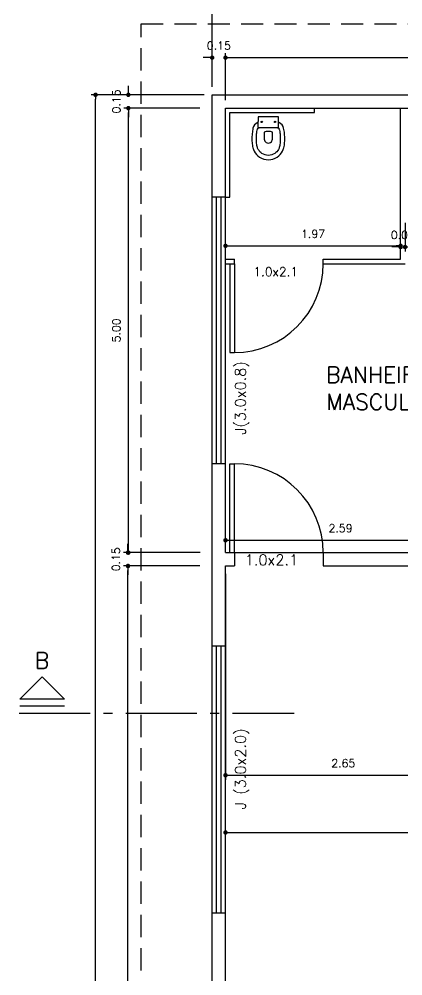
# Model space of a CAD drawing. Extents: x -206 to -86, y 71 to 127.
# Drawn here: x -158.08 to -153.76, y 102.3 to 113.06 of the extents above; entities that cross this region are included whole.
import ezdxf
from ezdxf.enums import TextEntityAlignment as Align

# ---------------------------------------------------------------- set-up
doc = ezdxf.new("R2010")
doc.units = 0
doc.header["$MEASUREMENT"] = 0
doc.linetypes.add('DASHDOT', pattern=[1.1, 0.8, -0.15, 0, -0.15])
doc.linetypes.add('HIDDEN', pattern=[0.375, 0.25, -0.125])
doc.layers.get('0').update_dxf_attribs({"linetype": 'CONTINUOUS'})
doc.layers.get('DEFPOINTS').update_dxf_attribs({"linetype": 'CONTINUOUS'})
for name, color, linetype in [('ACESSÓRIO', 2, 'CONTINUOUS'), ('ALVENARIA', 7, 'CONTINUOUS'), ('ALVENARIA1', 44, 'CONTINUOUS'), ('COBERTURA', 6, 'CONTINUOUS'), ('COTA', 1, 'CONTINUOUS'), ('JAPOR', 142, 'CONTINUOUS'), ('TEXTO2', 40, 'CONTINUOUS'), ('TEXTO4', 4, 'CONTINUOUS')]:
    doc.layers.add(name, color=color, linetype=linetype)
doc.styles.add('SIMPLEX', font='SIMPLEX.SHX')
doc.dimstyles.new('DIM50', dxfattribs={"dimtxt": 0.09, "dimasz": 0.05, "dimexe": 0.05, "dimexo": 0.09, "dimgap": 0.09, "dimtad": 1, "dimzin": 0, "dimdsep": 46, "dimtxsty": 'SIMPLEX', "dimblk": 'DOT', "dimcen": 0.09, "dimadec": 0, "dimazin": 0, "dimtfac": 1, "dimtix": 1, "dimtofl": 0, "dimtmove": 2, "dimatfit": 3, "dimldrblk": 'DOT', "dimfxl": 1, "dimtolj": 1, "dimtzin": 0, "dimarcsym": 0})

# ---------------------------------------------------------------- blocks, each defined once
blk = doc.blocks.new('VASO4')
at = {"layer": 'ACESSÓRIO', "linetype": 'Continuous'}
blk.add_line((0.008, 0.129), (0.008, -0.101), dxfattribs=at)
at = {"layer": 'ACESSÓRIO'}
for points in [[(0.008, -0.101), (0.062, -0.101, -0.230445), (0.076, -0.11, 0.23338), (0.136, -0.159, 0.01224), (0.166, -0.164, 0.012146), (0.196, -0.168, 0.027041), (0.266, -0.171, 0.02486), (0.326, -0.166, 0.024258), (0.356, -0.161, 0.054364), (0.396, -0.145, 0.124881), (0.462, -0.086, 0.148509), (0.492, 0.014, 0.148509), (0.462, 0.114, 0.124881), (0.396, 0.173, 0.054364), (0.356, 0.188, 0.024258), (0.326, 0.194, 0.02486), (0.266, 0.198, 0.027041), (0.196, 0.196, 0.012146), (0.166, 0.192, 0.01224), (0.136, 0.186, 0.23338), (0.076, 0.138, -0.230445), (0.062, 0.129), (0.008, 0.129)], [(0.131, 0.116, -0.294455), (0.146, 0.137, -0.039934), (0.174, 0.142, -0.011944), (0.201, 0.146, -0.026776), (0.265, 0.148, -0.024689), (0.319, 0.144, -0.023307), (0.344, 0.14, -0.058725), (0.376, 0.127, -0.118027), (0.421, 0.086, -0.148338), (0.442, 0.014, -0.148338), (0.421, -0.058, -0.118027), (0.376, -0.099, -0.058725), (0.344, -0.112, -0.023307), (0.319, -0.117, -0.024689), (0.265, -0.121, -0.026776), (0.201, -0.118, -0.011944), (0.174, -0.115, -0.039934), (0.146, -0.109, -0.294455), (0.131, -0.089)]]:
    blk.add_lwpolyline(points, format="xyb", dxfattribs=at)
for points in [[(0.124, 0.129), (0.062, 0.129)], [(0.131, 0.119), (0.131, 0.117), (0.131, 0.014), (0.131, -0.09), (0.131, -0.092)], [(0.124, -0.101), (0.062, -0.101)]]:
    blk.add_lwpolyline(points, dxfattribs=at)
blk.add_lwpolyline([(0.296, 0.04, 0.226513), (0.261, 0.059), (0.182, 0.059, 0.186813), (0.182, -0.032), (0.261, -0.032, 0.226513), (0.296, -0.012, 0.326923)], format="xyb", close=True, dxfattribs=at)
for centre in [(0.066, 0.089), (0.066, -0.061)]:
    blk.add_circle(centre, 0.0075, dxfattribs=at)
for centre, start, end in [((0.123, 0.121), 351.7463, 83.809), ((0.123, -0.093), 276.191, 8.2537)]:
    blk.add_arc(centre, 0.00842, start, end, dxfattribs=at)
blk = doc.blocks.new('DOT')
at = {"layer": 'ALVENARIA', "color": 0, "linetype": 'ByBlock'}
blk.add_line((-0.5, 0), (-1, 0), dxfattribs=at)
at = {"layer": 'ALVENARIA', "color": 0, "linetype": 'ByBlock', "const_width": 0.5}
blk.add_lwpolyline([(-0.25, 0, 1), (0.25, 0, 1)], format="xyb", close=True, dxfattribs=at)
blk = doc.blocks.new('*D78')
at = {"color": 0, "linetype": 'ByBlock'}
for p, q in [((-155.954, 107.13), (-156.004, 107.13)), ((-155.904, 106.802), (-155.904, 107.18)), ((-155.754, 106.652), (-155.754, 107.18)), ((-155.704, 107.13), (-155.654, 107.13))]:
    blk.add_line(p, q, dxfattribs=at)
at = {"layer": 'DEFPOINTS', "color": 0, "linetype": 'ByBlock'}
for p in [(-155.754, 107.13), (-155.904, 106.712), (-155.754, 106.562)]:
    blk.add_point(p, dxfattribs=at)
at = {"color": 0, "linetype": 'ByBlock', "xscale": 0.05, "yscale": 0.05, "zscale": 0.05}
blk.add_blockref('DOT', (-155.904, 107.13), dxfattribs=at)
at = {"color": 0, "linetype": 'ByBlock', "xscale": 0.05, "yscale": 0.05, "zscale": 0.05, "rotation": 180}
blk.add_blockref('DOT', (-155.754, 107.13), dxfattribs=at)
at = {"color": 0, "linetype": 'ByBlock', "insert": (-155.829, 107.265), "char_height": 0.09, "attachment_point": 5, "style": 'SIMPLEX'}
blk.add_mtext('\\A1;0.15', dxfattribs=at)
blk = doc.blocks.new('*D79')
at = {"color": 0, "linetype": 'ByBlock'}
for p, q in [((-155.704, 107.13), (-150.804, 107.13)), ((-150.754, 106.652), (-150.754, 107.18))]:
    blk.add_line(p, q, dxfattribs=at)
at = {"layer": 'DEFPOINTS', "color": 0, "linetype": 'ByBlock'}
for p in [(-150.754, 107.13), (-155.754, 106.562), (-150.754, 106.562)]:
    blk.add_point(p, dxfattribs=at)
at = {"color": 0, "linetype": 'ByBlock', "xscale": 0.05, "yscale": 0.05, "zscale": 0.05, "rotation": 180}
blk.add_blockref('DOT', (-155.754, 107.13), dxfattribs=at)
at = {"color": 0, "linetype": 'ByBlock', "xscale": 0.05, "yscale": 0.05, "zscale": 0.05}
blk.add_blockref('DOT', (-150.754, 107.13), dxfattribs=at)
at = {"color": 0, "linetype": 'ByBlock', "insert": (-153.254, 107.265), "char_height": 0.09, "attachment_point": 5, "style": 'SIMPLEX'}
blk.add_mtext('\\A1;5.00', dxfattribs=at)
blk = doc.blocks.new('*D105')
at = {"color": 0, "linetype": 'ByBlock'}
for p, q in [((-155.754, 101.322), (-155.754, 99.008)), ((-153.104, 101.322), (-153.104, 99.008)), ((-155.704, 99.058), (-153.154, 99.058))]:
    blk.add_line(p, q, dxfattribs=at)
at = {"layer": 'DEFPOINTS', "color": 0, "linetype": 'ByBlock'}
for p in [(-155.754, 101.412), (-153.104, 101.412), (-153.104, 99.058)]:
    blk.add_point(p, dxfattribs=at)
at = {"color": 0, "linetype": 'ByBlock', "xscale": 0.05, "yscale": 0.05, "zscale": 0.05, "rotation": 180}
blk.add_blockref('DOT', (-155.754, 99.058), dxfattribs=at)
at = {"color": 0, "linetype": 'ByBlock', "xscale": 0.05, "yscale": 0.05, "zscale": 0.05}
blk.add_blockref('DOT', (-153.104, 99.058), dxfattribs=at)
at = {"color": 0, "linetype": 'ByBlock', "insert": (-154.429, 99.193), "char_height": 0.09, "attachment_point": 5, "style": 'SIMPLEX'}
blk.add_mtext('\\A1;2.65', dxfattribs=at)
blk = doc.blocks.new('*D108')
at = {"color": 0, "linetype": 'ByBlock'}
for p, q in [((-155.754, 97.602), (-155.754, 98.464)), ((-155.704, 98.414), (-141.104, 98.414)), ((-141.054, 97.602), (-141.054, 98.464))]:
    blk.add_line(p, q, dxfattribs=at)
at = {"layer": 'DEFPOINTS', "color": 0, "linetype": 'ByBlock'}
for p in [(-141.054, 98.414), (-155.754, 97.512), (-141.054, 97.512)]:
    blk.add_point(p, dxfattribs=at)
at = {"color": 0, "linetype": 'ByBlock', "xscale": 0.05, "yscale": 0.05, "zscale": 0.05, "rotation": 180}
blk.add_blockref('DOT', (-155.754, 98.414), dxfattribs=at)
at = {"color": 0, "linetype": 'ByBlock', "xscale": 0.05, "yscale": 0.05, "zscale": 0.05}
blk.add_blockref('DOT', (-141.054, 98.414), dxfattribs=at)
at = {"color": 0, "linetype": 'ByBlock', "insert": (-148.404, 98.549), "char_height": 0.09, "attachment_point": 5, "style": 'SIMPLEX'}
blk.add_mtext('\\A1;14.70', dxfattribs=at)
blk = doc.blocks.new('*D131')
at = {"color": 0, "linetype": 'ByBlock'}
for p, q in [((-155.844, 106.912), (-156.701, 106.912)), ((-156.651, 85.862), (-156.651, 106.862))]:
    blk.add_line(p, q, dxfattribs=at)
at = {"layer": 'DEFPOINTS', "color": 0, "linetype": 'ByBlock'}
for p in [(-156.651, 106.912), (-155.754, 106.912), (-155.754, 85.812)]:
    blk.add_point(p, dxfattribs=at)
at = {"color": 0, "linetype": 'ByBlock', "xscale": 0.05, "yscale": 0.05, "zscale": 0.05}
for p, rotation in [((-156.651, 106.912), 90), ((-156.651, 85.812), 270)]:
    blk.add_blockref('DOT', p, dxfattribs=dict(at, rotation=rotation))
at = {"color": 0, "linetype": 'ByBlock', "insert": (-156.786, 96.362), "char_height": 0.09, "attachment_point": 5, "rotation": 90, "style": 'SIMPLEX'}
blk.add_mtext('\\A1;21.10', dxfattribs=at)
blk = doc.blocks.new('*D132')
at = {"color": 0, "linetype": 'ByBlock'}
for p, q in [((-156.651, 107.112), (-156.651, 107.162)), ((-155.84, 107.062), (-156.701, 107.062)), ((-156.651, 106.862), (-156.651, 106.812))]:
    blk.add_line(p, q, dxfattribs=at)
at = {"layer": 'DEFPOINTS', "color": 0, "linetype": 'ByBlock'}
for p in [(-156.651, 107.062), (-155.75, 107.062), (-155.754, 106.912)]:
    blk.add_point(p, dxfattribs=at)
at = {"color": 0, "linetype": 'ByBlock', "xscale": 0.05, "yscale": 0.05, "zscale": 0.05}
for p, rotation in [((-156.651, 107.062), 270), ((-156.651, 106.912), 90)]:
    blk.add_blockref('DOT', p, dxfattribs=dict(at, rotation=rotation))
at = {"color": 0, "linetype": 'ByBlock', "insert": (-156.786, 106.987), "char_height": 0.09, "attachment_point": 5, "rotation": 90, "style": 'SIMPLEX'}
blk.add_mtext('\\A1;0.15', dxfattribs=at)
blk = doc.blocks.new('*D133')
at = {"color": 0, "linetype": 'ByBlock'}
for p, q in [((-153.734, 110.772), (-153.734, 110.45)), ((-153.834, 110.5), (-153.884, 110.5)), ((-153.684, 110.5), (-153.634, 110.5))]:
    blk.add_line(p, q, dxfattribs=at)
at = {"layer": 'DEFPOINTS', "color": 0, "linetype": 'ByBlock'}
for p in [(-153.784, 110.862), (-153.734, 110.862), (-153.734, 110.5)]:
    blk.add_point(p, dxfattribs=at)
at = {"color": 0, "linetype": 'ByBlock', "xscale": 0.05, "yscale": 0.05, "zscale": 0.05}
blk.add_blockref('DOT', (-153.784, 110.5), dxfattribs=at)
at = {"color": 0, "linetype": 'ByBlock', "xscale": 0.05, "yscale": 0.05, "zscale": 0.05, "rotation": 180}
blk.add_blockref('DOT', (-153.734, 110.5), dxfattribs=at)
at = {"color": 0, "linetype": 'ByBlock', "insert": (-153.759, 110.635), "char_height": 0.09, "attachment_point": 5, "style": 'SIMPLEX'}
blk.add_mtext('\\A1;0.05', dxfattribs=at)
blk = doc.blocks.new('*D142')
at = {"color": 0, "linetype": 'ByBlock'}
for p, q in [((-155.754, 107.152), (-155.754, 107.251)), ((-155.704, 107.201), (-153.216, 107.201)), ((-153.166, 107.152), (-153.166, 107.251))]:
    blk.add_line(p, q, dxfattribs=at)
at = {"layer": 'DEFPOINTS', "color": 0, "linetype": 'ByBlock'}
for p in [(-153.166, 107.201), (-155.754, 107.062), (-153.166, 107.062)]:
    blk.add_point(p, dxfattribs=at)
at = {"color": 0, "linetype": 'ByBlock', "xscale": 0.05, "yscale": 0.05, "zscale": 0.05, "rotation": 180}
blk.add_blockref('DOT', (-155.754, 107.201), dxfattribs=at)
at = {"color": 0, "linetype": 'ByBlock', "xscale": 0.05, "yscale": 0.05, "zscale": 0.05}
blk.add_blockref('DOT', (-153.166, 107.201), dxfattribs=at)
at = {"color": 0, "linetype": 'ByBlock', "insert": (-154.46, 107.336), "char_height": 0.09, "attachment_point": 5, "style": 'SIMPLEX'}
blk.add_mtext('\\A1;2.59', dxfattribs=at)
blk = doc.blocks.new('*D143')
at = {"color": 0, "linetype": 'ByBlock'}
for p, q in [((-155.904, 112.302), (-155.904, 113.079)), ((-155.854, 113.029), (-140.954, 113.029)), ((-140.904, 112.302), (-140.904, 113.079))]:
    blk.add_line(p, q, dxfattribs=at)
at = {"layer": 'DEFPOINTS', "color": 0, "linetype": 'ByBlock'}
for p in [(-140.904, 113.029), (-155.904, 112.212), (-140.904, 112.212)]:
    blk.add_point(p, dxfattribs=at)
at = {"color": 0, "linetype": 'ByBlock', "xscale": 0.05, "yscale": 0.05, "zscale": 0.05, "rotation": 180}
blk.add_blockref('DOT', (-155.904, 113.029), dxfattribs=at)
at = {"color": 0, "linetype": 'ByBlock', "xscale": 0.05, "yscale": 0.05, "zscale": 0.05}
blk.add_blockref('DOT', (-140.904, 113.029), dxfattribs=at)
at = {"color": 0, "linetype": 'ByBlock', "insert": (-148.404, 113.164), "char_height": 0.09, "attachment_point": 5, "style": 'SIMPLEX'}
blk.add_mtext('\\A1;15.00', dxfattribs=at)
blk = doc.blocks.new('*D144')
at = {"color": 0, "linetype": 'ByBlock'}
for p, q in [((-155.994, 112.212), (-157.266, 112.212)), ((-157.216, 82.262), (-157.216, 112.162))]:
    blk.add_line(p, q, dxfattribs=at)
at = {"layer": 'DEFPOINTS', "color": 0, "linetype": 'ByBlock'}
for p in [(-157.216, 112.212), (-155.904, 112.212), (-155.904, 82.212)]:
    blk.add_point(p, dxfattribs=at)
at = {"color": 0, "linetype": 'ByBlock', "xscale": 0.05, "yscale": 0.05, "zscale": 0.05}
for p, rotation in [((-157.216, 112.212), 90), ((-157.216, 82.212), 270)]:
    blk.add_blockref('DOT', p, dxfattribs=dict(at, rotation=rotation))
at = {"color": 0, "linetype": 'ByBlock', "insert": (-157.351, 97.212), "char_height": 0.09, "attachment_point": 5, "rotation": 90, "style": 'SIMPLEX'}
blk.add_mtext('\\A1;30.00', dxfattribs=at)
blk = doc.blocks.new('*D171')
at = {"color": 0, "linetype": 'ByBlock'}
for p, q in [((-153.784, 110.452), (-153.784, 110.562)), ((-155.704, 110.513), (-153.834, 110.513))]:
    blk.add_line(p, q, dxfattribs=at)
at = {"layer": 'DEFPOINTS', "color": 0, "linetype": 'ByBlock'}
for p in [(-153.784, 110.513), (-155.754, 110.362), (-153.784, 110.362)]:
    blk.add_point(p, dxfattribs=at)
at = {"color": 0, "linetype": 'ByBlock', "xscale": 0.05, "yscale": 0.05, "zscale": 0.05, "rotation": 180}
blk.add_blockref('DOT', (-155.754, 110.513), dxfattribs=at)
at = {"color": 0, "linetype": 'ByBlock', "xscale": 0.05, "yscale": 0.05, "zscale": 0.05}
blk.add_blockref('DOT', (-153.784, 110.513), dxfattribs=at)
at = {"color": 0, "linetype": 'ByBlock', "insert": (-154.769, 110.647), "char_height": 0.09, "attachment_point": 5, "style": 'SIMPLEX'}
blk.add_mtext('\\A1;1.97', dxfattribs=at)
blk = doc.blocks.new('*D175')
at = {"color": 0, "linetype": 'ByBlock'}
for p, q in [((-155.844, 112.062), (-156.697, 112.062)), ((-156.647, 107.112), (-156.647, 112.012))]:
    blk.add_line(p, q, dxfattribs=at)
at = {"layer": 'DEFPOINTS', "color": 0, "linetype": 'ByBlock'}
for p in [(-156.647, 112.062), (-155.754, 112.062), (-155.754, 107.062)]:
    blk.add_point(p, dxfattribs=at)
at = {"color": 0, "linetype": 'ByBlock', "xscale": 0.05, "yscale": 0.05, "zscale": 0.05}
for p, rotation in [((-156.647, 112.062), 90), ((-156.647, 107.062), 270)]:
    blk.add_blockref('DOT', p, dxfattribs=dict(at, rotation=rotation))
at = {"color": 0, "linetype": 'ByBlock', "insert": (-156.782, 109.562), "char_height": 0.09, "attachment_point": 5, "rotation": 90, "style": 'SIMPLEX'}
blk.add_mtext('\\A1;5.00', dxfattribs=at)
blk = doc.blocks.new('*D176')
at = {"color": 0, "linetype": 'ByBlock'}
for p, q in [((-156.647, 112.262), (-156.647, 112.312)), ((-155.994, 112.212), (-156.697, 112.212)), ((-156.647, 112.012), (-156.647, 111.962))]:
    blk.add_line(p, q, dxfattribs=at)
at = {"layer": 'DEFPOINTS', "color": 0, "linetype": 'ByBlock'}
for p in [(-156.647, 112.212), (-155.904, 112.212), (-155.754, 112.062)]:
    blk.add_point(p, dxfattribs=at)
at = {"color": 0, "linetype": 'ByBlock', "xscale": 0.05, "yscale": 0.05, "zscale": 0.05}
for p, rotation in [((-156.647, 112.212), 270), ((-156.647, 112.062), 90)]:
    blk.add_blockref('DOT', p, dxfattribs=dict(at, rotation=rotation))
at = {"color": 0, "linetype": 'ByBlock', "insert": (-156.782, 112.137), "char_height": 0.09, "attachment_point": 5, "rotation": 90, "style": 'SIMPLEX'}
blk.add_mtext('\\A1;0.15', dxfattribs=at)

msp = doc.modelspace()

# ---------------------------------------------------------------- linework, layer by layer
at = {"layer": 'ACESSÓRIO'}
for p, q in [((-154.754, 112.012), (-154.754, 112.062)), ((-155.704, 112.012), (-154.754, 112.012)), ((-155.704, 111.062), (-155.704, 112.012)), ((-155.754, 111.062), (-155.704, 111.062))]:
    msp.add_line(p, q, dxfattribs=at)
at = {"layer": 'ALVENARIA'}
for p, q in [((-155.904, 112.212), (-150.304, 112.212)), ((-155.904, 111.062), (-155.904, 112.212)), ((-155.754, 112.062), (-150.754, 112.062)), ((-155.754, 111.062), (-155.754, 112.062)), ((-155.754, 111.062), (-155.904, 111.062)), ((-155.754, 108.062), (-155.904, 108.062)), ((-155.904, 106.012), (-155.904, 108.062)), ((-155.754, 107.062), (-155.754, 108.062)), ((-155.754, 107.062), (-155.654, 107.062)), ((-155.654, 107.062), (-155.654, 106.912)), ((-155.654, 107.062), (-155.654, 106.912)), ((-154.654, 107.062), (-153.166, 107.062)), ((-154.654, 107.062), (-154.654, 106.912)), ((-155.754, 106.912), (-155.654, 106.912)), ((-155.754, 106.012), (-155.754, 106.912)), ((-154.654, 106.912), (-153.104, 106.912)), ((-155.904, 106.012), (-155.754, 106.012)), ((-158.067, 105.415), (-157.817, 105.665)), ((-157.817, 105.665), (-157.567, 105.415)), ((-157.567, 105.415), (-158.067, 105.415)), ((-157.567, 105.335), (-158.067, 105.335)), ((-155.904, 103.012), (-155.754, 103.012)), ((-155.904, 102.087), (-155.904, 103.012)), ((-155.754, 102.087), (-155.754, 103.012))]:
    msp.add_line(p, q, dxfattribs=at)
at = {"layer": 'ALVENARIA', "linetype": 'DASHDOT'}
msp.add_line((-158.076, 105.256), (-154.983, 105.256), dxfattribs=at)
at = {"layer": 'ALVENARIA1'}
for p, q in [((-153.784, 110.362), (-153.784, 112.062)), ((-155.754, 110.362), (-155.654, 110.362)), ((-155.754, 110.312), (-155.654, 110.312)), ((-155.654, 110.312), (-155.654, 110.362)), ((-154.655, 110.362), (-153.784, 110.362)), ((-154.654, 110.312), (-154.654, 110.362)), ((-154.654, 110.312), (-153.734, 110.312)), ((-155.654, 107.062), (-154.654, 107.062))]:
    msp.add_line(p, q, dxfattribs=at)
at = {"layer": 'COBERTURA', "linetype": 'HIDDEN'}
for p, q in [((-156.704, 82.862), (-156.704, 113.012)), ((-156.704, 113.012), (-140.104, 113.012))]:
    msp.add_line(p, q, dxfattribs=at)
at = {"layer": 'JAPOR'}
for p, q in [((-155.904, 108.062), (-155.904, 111.062)), ((-155.854, 108.062), (-155.854, 111.062)), ((-155.804, 108.062), (-155.804, 111.062)), ((-155.754, 108.062), (-155.754, 111.062)), ((-155.704, 110.312), (-155.704, 109.312)), ((-155.704, 110.312), (-155.654, 110.312)), ((-155.654, 110.312), (-155.654, 109.312)), ((-155.704, 109.312), (-155.654, 109.312)), ((-155.704, 107.062), (-155.704, 108.062)), ((-155.704, 108.062), (-155.654, 108.062)), ((-155.654, 107.062), (-155.654, 108.062)), ((-155.704, 107.062), (-155.654, 107.062)), ((-155.704, 107.062), (-155.654, 107.062)), ((-155.904, 103.012), (-155.904, 106.012)), ((-155.854, 103.012), (-155.854, 106.012)), ((-155.804, 103.012), (-155.804, 106.012)), ((-155.754, 103.012), (-155.754, 106.012))]:
    msp.add_line(p, q, dxfattribs=at)
for centre, start, end in [((-155.654, 110.312), 270, 360), ((-155.654, 107.062), 0, 90)]:
    msp.add_arc(centre, 1, start, end, dxfattribs=at)

# ---------------------------------------------------------------- block references
at = {"layer": 'ACESSÓRIO', "rotation": 270}
msp.add_blockref('VASO4', (-155.286, 111.973), dxfattribs=at)

# ---------------------------------------------------------------- texts
at = {"layer": 'TEXTO2', "style": 'SIMPLEX'}
for height, p in [(0.1, (-155.189, 110.172)), (0.12, (-155.237, 106.92))]:
    msp.add_text('1.0x2.1', height=height, dxfattribs=at).set_placement(p, align=Align.CENTER)
for s, p in [('J(3.0x0.8)', (-155.526, 108.801)), ('J (3.0x2.0)', (-155.526, 104.629))]:
    msp.add_text(s, height=0.12, rotation=90, dxfattribs=at).set_placement(p, align=Align.CENTER)
at = {"layer": 'TEXTO4', "style": 'SIMPLEX'}
for s, p in [('BANHEIRO', (-154.031, 108.973)), ('MASCULINO', (-153.948, 108.667))]:
    msp.add_text(s, height=0.18, dxfattribs=at).set_placement(p, align=Align.CENTER)
msp.add_text('B', height=0.18, dxfattribs=at).set_placement((-157.898, 105.759))

# ---------------------------------------------------------------- dimensions: what is measured, and where the dimension line sits
at = {"layer": 'COTA'}
for base, p1, p2, picture, middle, set_off in [((-140.904, 113.314), (-155.904, 112.497), (-140.904, 112.497), '*D143', (-148.404, 113.449), (0, 0.285)), ((-155.754, 112.63), (-155.904, 112.212), (-155.754, 112.062), '*D78', (-155.829, 107.265), (0, 5.5)), ((-153.104, 104.558), (-155.754, 106.912), (-153.104, 106.912), '*D105', (-154.429, 99.193), (0, 5.5)), ((-141.054, 103.914), (-155.754, 103.012), (-141.054, 103.012), '*D108', (-148.404, 98.549), (0, 5.5))]:
    dim = msp.add_linear_dim(base=base, p1=p1, p2=p2, dimstyle='DIM50', dxfattribs=at)
    dim.commit()
    dim.dimension.update_dxf_attribs({"geometry": picture, "text_midpoint": middle, "insert": set_off})
dim = msp.add_linear_dim(base=(-150.754, 112.63), p1=(-155.754, 112.062), p2=(-150.754, 112.062), dimstyle='DIM50', override={"dimse1": 1}, dxfattribs=at)
dim.commit()
dim.dimension.update_dxf_attribs({"geometry": '*D79', "text_midpoint": (-153.254, 107.265), "insert": (0, 5.5)})
for base, p1, p2, picture, middle in [((-156.847, 112.212), (-155.954, 112.062), (-156.104, 112.212), '*D176', (-156.982, 112.137)), ((-156.847, 112.062), (-155.954, 107.062), (-155.954, 112.062), '*D175', (-156.982, 109.562)), ((-156.851, 107.062), (-155.954, 106.912), (-155.95, 107.062), '*D132', (-156.986, 106.987)), ((-156.851, 106.912), (-155.954, 85.812), (-155.954, 106.912), '*D131', (-156.986, 96.362))]:
    dim = msp.add_linear_dim(base=base, p1=p1, p2=p2, angle=90, dimstyle='DIM50', override={"dimse1": 1}, dxfattribs=at)
    dim.commit()
    dim.dimension.update_dxf_attribs({"geometry": picture, "text_midpoint": middle, "insert": (-0.2, 0)})
dim = msp.add_linear_dim(base=(-157.216, 112.212), p1=(-155.904, 82.212), p2=(-155.904, 112.212), angle=90, dimstyle='DIM50', override={"dimse1": 1}, dxfattribs=at)
dim.commit()
dim.dimension.update_dxf_attribs({"geometry": '*D144', "text_midpoint": (-157.351, 97.212)})
for base, p1, p2, picture, middle in [((-153.734, 110.5), (-153.784, 110.862), (-153.734, 110.862), '*D133', (-153.759, 110.635)), ((-153.784, 110.513), (-155.754, 110.362), (-153.784, 110.362), '*D171', (-154.769, 110.647))]:
    dim = msp.add_linear_dim(base=base, p1=p1, p2=p2, dimstyle='DIM50', override={"dimse1": 1}, dxfattribs=at)
    dim.commit()
    dim.dimension.update_dxf_attribs({"geometry": picture, "text_midpoint": middle})
dim = msp.add_linear_dim(base=(-153.166, 107.201), p1=(-155.754, 107.062), p2=(-153.166, 107.062), dimstyle='DIM50', dxfattribs=at)
dim.commit()
dim.dimension.update_dxf_attribs({"geometry": '*D142', "text_midpoint": (-154.46, 107.336)})

doc.saveas('drawing.dxf')
